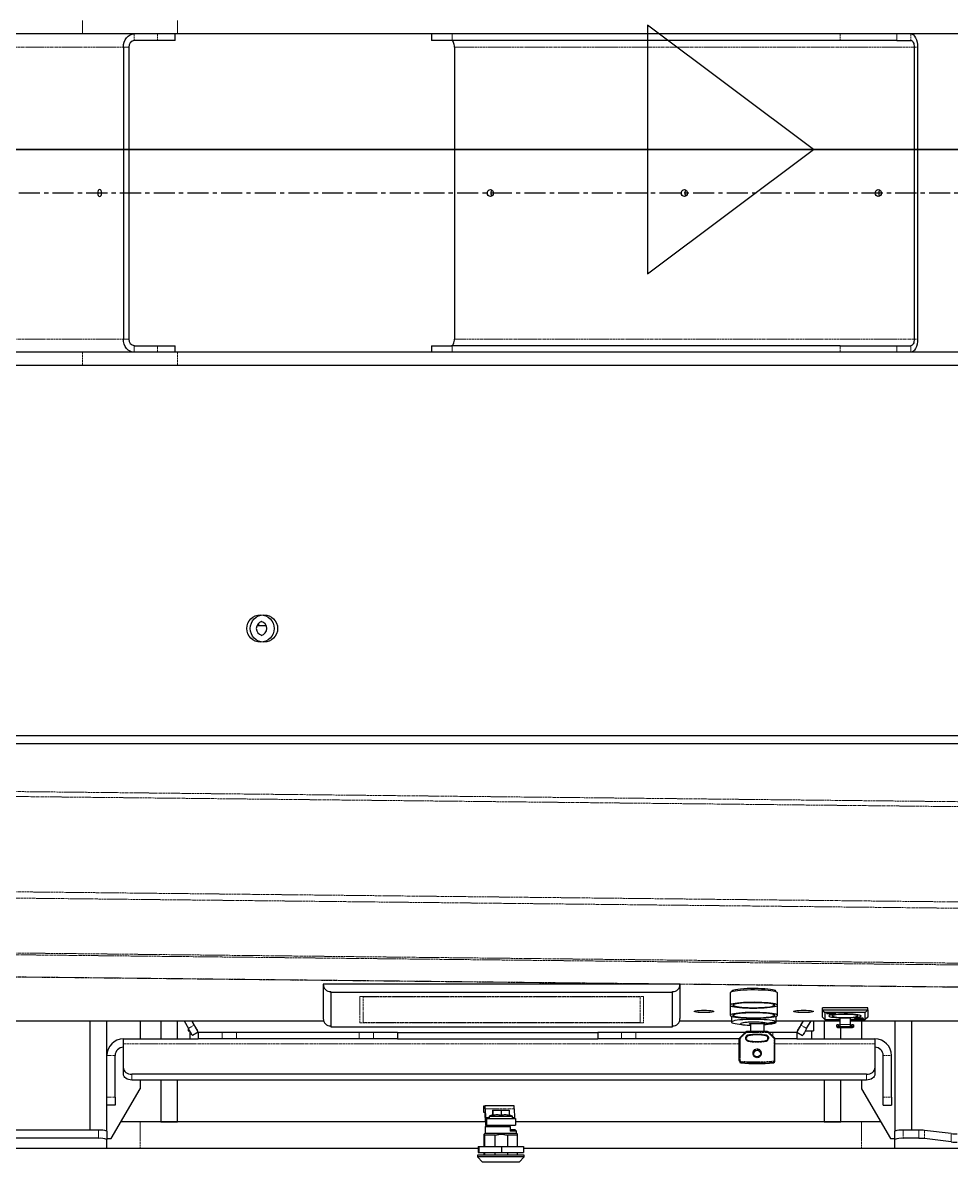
# Model space of a CAD drawing. Header units: millimetres. Extents: x -18594 to 273470, y -238787 to 48452.
# Drawn here: x 145231 to 145791, y -30561 to -29874 of the extents above; entities that cross this region are included whole.
import ezdxf

# ---------------------------------------------------------------- set-up
doc = ezdxf.new("R2010")
doc.units = ezdxf.units.MM
doc.linetypes.add('Xref AGV layout$0$CENTERX2', pattern=[20.32, 12.7, -2.54, 2.54, -2.54])
doc.linetypes.add('Xref AGV layout$0$PHANTOM', pattern=[2.5, 1.25, -0.25, 0.25, -0.25, 0.25, -0.25])
doc.layers.add('AM_BOR', color=4, linetype='Continuous', lineweight=25)
doc.layers.add('Xref AGV layout$0$ANNOTATION', color=5, linetype='Continuous')
doc.layers.add('Xref AGV layout$0$Ndc8_InFix_HOP', color=1, linetype='Continuous', true_color=0xff0000)
doc.layers.add('Xref AGV layout$0$Ndc8_OutFix_HOP', color=5, linetype='Continuous', true_color=0x0000ff)

# ---------------------------------------------------------------- blocks, each defined once
blk = doc.blocks.new('Xref AGV layout$0$A$C6D3E55E3')
at = {"color": 8, "linetype": 'Xref AGV layout$0$PHANTOM', "lineweight": 18}
for p, q in [((2488.52, 1217.82), (2488.52, 1225.82)), ((2545.78, 1217.82), (2545.78, 1225.82)), ((2519.82, 1213.82), (2519.82, 1217.82)), ((2533.74, 1213.82), (2533.74, 1217.82)), ((2711.48, 1217.82), (2711.48, 1213.82)), ((2945.3, 1213.82), (2945.3, 1217.82)), ((2979.45, 1217.82), (2979.45, 1213.82)), ((2987.95, 1213.82), (2987.95, 1217.82)), ((2513.27, 1209.82), (2329.72, 1209.82)), ((2516.54, 1209.82), (2513.27, 1209.82)), ((2712.82, 1209.82), (2989.95, 1209.82)), ((2989.95, 1209.82), (2991.95, 1209.82)), ((2329.72, 1033.82), (2513.27, 1033.82)), ((2516.54, 1033.82), (2513.27, 1033.82)), ((2989.95, 1033.82), (2712.82, 1033.82)), ((2989.95, 1033.82), (2991.95, 1033.82)), ((2488.52, 1017.82), (2488.52, 1025.82)), ((2519.82, 1029.82), (2519.82, 1025.82)), ((2533.74, 1025.82), (2533.74, 1029.82)), ((2545.78, 1017.82), (2545.78, 1025.82)), ((2711.48, 1029.82), (2711.48, 1025.82)), ((2945.3, 1025.82), (2945.3, 1029.82)), ((2979.45, 1029.82), (2979.45, 1025.82)), ((2987.95, 1029.82), (2987.95, 1025.82)), ((2147.25, 764.22), (3142.25, 753.53)), ((3142.3, 750.55), (2147.25, 761.24)), ((2147.25, 703.78), (3144.55, 693.07)), ((3144.86, 689.27), (2147.25, 699.98)), ((2147.25, 666.88), (3149.97, 656.11)), ((3150.22, 655.04), (2147.25, 665.82)), ((2147.25, 652.5), (3156.35, 641.66)), ((3156.42, 641.55), (2147.25, 652.39)), ((2655.75, 637.43), (2826.75, 637.43)), ((2655.75, 621.58), (2655.75, 637.43)), ((2657.75, 637.18), (2824.75, 637.18)), ((2657.75, 621.83), (2657.75, 637.18)), ((2824.75, 637.18), (2824.75, 621.83)), ((2826.75, 637.43), (2826.75, 621.58)), ((2555.86, 620.16), (2552.4, 618.16)), ((2826.75, 621.58), (2655.75, 621.58)), ((2824.75, 621.83), (2657.75, 621.83)), ((2921.63, 620.16), (2925.1, 618.16)), ((2944.25, 620.43), (2944.25, 619.43)), ((2945, 620.55), (2951.5, 620.55)), ((2945, 619.43), (2951.5, 619.43)), ((2952.25, 619.43), (2952.25, 620.43)), ((2572.8, 615.82), (2572.8, 611.82)), ((2581.46, 615.82), (2581.46, 611.82)), ((2655.27, 615.82), (2655.27, 611.82)), ((2663.93, 615.82), (2663.93, 611.82)), ((2813.56, 615.82), (2813.56, 611.82)), ((2822.22, 615.82), (2822.22, 611.82)), ((2884.98, 611.91), (2884.98, 598.91)), ((2888.54, 615.66), (2885.13, 612.27)), ((2901.57, 615.81), (2888.9, 615.8)), ((2889.94, 613.73), (2889.94, 613.64)), ((2900.53, 613.74), (2900.54, 613.65)), ((2905.34, 612.28), (2901.92, 615.67)), ((2904.7, 615.82), (2904.7, 613.56)), ((2905.48, 598.93), (2905.48, 611.93)), ((2905.99, 611.87), (2905.99, 598.87)), ((2906.01, 611.45), (2905.99, 611.87)), ((2884.49, 608.89), (2513.25, 608.89)), ((2966.25, 608.89), (2906.01, 608.89)), ((2508.25, 601.82), (2503.25, 601.82)), ((2885.39, 597.86), (2885.41, 597.43)), ((2905.11, 597.45), (2905.08, 597.88)), ((2905.99, 598.87), (2906.01, 598.44)), ((2971.25, 601.82), (2976.25, 601.82)), ((2518.25, 590.61), (2518.25, 587.07)), ((2961.25, 587.07), (2961.25, 590.61)), ((2508.25, 576.82), (2503.25, 576.82)), ((2971.25, 576.82), (2976.25, 576.82)), ((2748.84, 569.76), (2731.35, 569.76)), ((2733.75, 564.41), (2731.52, 564.41)), ((2749.01, 564.41), (2747.75, 564.41)), ((2498.25, 551.92), (2498.25, 556.88)), ((2523.25, 545.82), (2523.25, 561.82)), ((2958.25, 545.82), (2958.25, 561.82)), ((2983.25, 556.88), (2983.25, 551.92)), ((2992.63, 551.92), (2992.63, 556.88)), ((2996.17, 556.7), (2996.17, 551.74)), ((3012.24, 549.78), (3012.24, 554.74)), ((2503.25, 545.9), (2386, 545.9)), ((3017.95, 545.9), (2978.25, 545.9))]:
    blk.add_line(p, q, dxfattribs=at)
at = {"color": 7, "linetype": 'Continuous', "lineweight": 25}
for p, q in [((2488.52, 1217.82), (2213.25, 1217.82)), ((2545.78, 1217.82), (2488.52, 1217.82)), ((2544.4, 1213.82), (2544.4, 1217.82)), ((3102.12, 1217.82), (2545.78, 1217.82)), ((2698.98, 1217.82), (2698.98, 1213.82)), ((2513.27, 1209.82), (2513.27, 1033.82)), ((2516.54, 1209.82), (2516.54, 1033.82)), ((2533.74, 1213.82), (2519.82, 1213.82)), ((2544.4, 1213.82), (2533.74, 1213.82)), ((2711.48, 1213.82), (2698.98, 1213.82)), ((2945.3, 1213.82), (2711.48, 1213.82)), ((2712.82, 1209.82), (2712.82, 1033.82)), ((2979.45, 1213.82), (2945.3, 1213.82)), ((2979.45, 1213.82), (2987.95, 1213.82)), ((2989.95, 1209.82), (2989.95, 1033.82)), ((2991.95, 1209.82), (2991.95, 1033.82)), ((2488.52, 1025.82), (2213.25, 1025.82)), ((2545.78, 1025.82), (2488.52, 1025.82)), ((2519.82, 1029.82), (2533.74, 1029.82)), ((2533.74, 1029.82), (2544.4, 1029.82)), ((2544.4, 1025.82), (2544.4, 1029.82)), ((3102.12, 1025.82), (2545.78, 1025.82)), ((2698.98, 1029.82), (2698.98, 1025.82)), ((2698.98, 1029.82), (2711.48, 1029.82)), ((2945.3, 1029.82), (2711.48, 1029.82)), ((2945.3, 1029.82), (2979.45, 1029.82)), ((2979.45, 1029.82), (2987.95, 1029.82)), ((2488.52, 1017.82), (2213.25, 1017.82)), ((2545.78, 1017.82), (2488.52, 1017.82)), ((3102.12, 1017.82), (2545.78, 1017.82)), ((2599.43, 860.82), (2593.63, 860.82)), ((2594.65, 862.38), (2594.65, 860.82)), ((2308.91, 794.82), (3140.91, 794.82)), ((3140.26, 789.82), (2149.24, 789.82)), ((2848.75, 644.83), (2633.75, 644.83)), ((2633.75, 644.83), (2633.75, 624.11)), ((2638.25, 639.86), (2638.25, 640.36)), ((2844.25, 639.86), (2638.25, 639.86)), ((2638.25, 639.86), (2638.25, 619.15)), ((2844.25, 639.86), (2844.25, 640.36)), ((2844.25, 619.15), (2844.25, 639.86)), ((2848.75, 624.11), (2848.75, 644.83)), ((2879, 639.63), (2879, 632.19)), ((2879.9, 640.62), (2879.9, 640.24)), ((2906.6, 640.24), (2906.6, 640.62)), ((2907.5, 632.19), (2907.5, 639.63)), ((2879, 632.19), (2879, 626.09)), ((2880.9, 632.57), (2880.9, 632.19)), ((2905.6, 632.19), (2905.6, 632.57)), ((2907.5, 626.09), (2907.5, 632.19)), ((2879.75, 625.54), (2879.75, 621.98)), ((2880.9, 626.48), (2880.9, 626.09)), ((2905.6, 626.09), (2905.6, 626.48)), ((2906.67, 622.16), (2906.67, 625.51)), ((2906.75, 621.98), (2906.75, 625.54)), ((2961.9, 630.69), (2934.6, 630.69)), ((2934.6, 629.45), (2934.6, 630.69)), ((2936.1, 627.78), (2934.6, 629.45)), ((2934.6, 629.45), (2961.9, 629.45)), ((2934.6, 624.94), (2934.6, 629.45)), ((2960.4, 627.78), (2936.1, 627.78)), ((2936.1, 627.78), (2936.1, 623.63)), ((2940.5, 626.43), (2940.5, 625.71)), ((2956, 625.71), (2956, 626.43)), ((2961.9, 629.45), (2960.4, 627.78)), ((2960.4, 623.63), (2960.4, 627.78)), ((2961.9, 629.45), (2961.9, 630.69)), ((2961.9, 629.45), (2961.9, 624.94)), ((2149.25, 622.71), (2633.98, 622.71)), ((2493.25, 556.88), (2493.25, 622.71)), ((2503.25, 556.27), (2503.25, 622.71)), ((2523.25, 622.71), (2523.25, 611.82)), ((2535.75, 622.71), (2535.75, 611.82)), ((2545.75, 611.82), (2545.75, 622.71)), ((2549.77, 622.71), (2552.4, 618.16)), ((2552.25, 618.42), (2552.25, 616.82)), ((2555.86, 620.16), (2554.39, 622.71)), ((2554.39, 622.71), (2558.37, 615.82)), ((2638.25, 619.15), (2844.25, 619.15)), ((2848.52, 622.71), (2879.75, 622.71)), ((2883.29, 620.87), (2887.35, 620.33)), ((2890.74, 621.14), (2899.74, 621.15)), ((2890.76, 620.84), (2890.74, 621.14)), ((2890.76, 621.14), (2890.76, 620.84)), ((2891.24, 620.84), (2890.76, 620.84)), ((2891.24, 621.14), (2891.24, 616.24)), ((2899.24, 621.15), (2899.24, 616.25)), ((2899.26, 621.15), (2899.26, 616.25)), ((2899.26, 620.35), (2903.2, 620.87)), ((2899.76, 620.84), (2899.26, 620.84)), ((2899.74, 621.15), (2899.76, 620.84)), ((2906.67, 622.16), (2901.12, 621.17)), ((2906.67, 622.16), (2901.12, 621.17)), ((2901.14, 620.83), (2906.69, 621.83)), ((2906.75, 622.71), (2945, 622.71)), ((2919.13, 615.82), (2923.1, 622.71)), ((2921.63, 620.16), (2923.11, 622.71)), ((2925.1, 618.16), (2927.73, 622.71)), ((2929.25, 622.71), (2929.25, 616.82)), ((2936.1, 623.63), (2934.6, 624.94)), ((2935.75, 622.71), (2935.75, 611.82)), ((2936.1, 623.63), (2945, 623.63)), ((2943.25, 619.31), (2943.25, 620.3)), ((2943.25, 619.31), (2943.25, 618.88)), ((2944.25, 620.43), (2945, 620.43)), ((2944.25, 619.43), (2945, 619.43)), ((2944.25, 618.76), (2952.25, 618.76)), ((2944.75, 624.86), (2951.75, 624.86)), ((2945, 624.52), (2951.5, 624.52)), ((2945, 624.52), (2945, 620.55)), ((2945, 620.55), (2945, 619.43)), ((2945.75, 611.82), (2945.75, 618.76)), ((2951.5, 620.55), (2951.5, 624.52)), ((2951.5, 623.63), (2960.4, 623.63)), ((2951.5, 622.71), (3171.19, 622.71)), ((2951.5, 619.43), (2951.5, 620.55)), ((2951.5, 620.43), (2952.25, 620.43)), ((2952.25, 619.43), (2951.5, 619.43)), ((2953.25, 620.3), (2953.25, 619.31)), ((2953.25, 619.31), (2953.25, 618.88)), ((2958.25, 622.71), (2958.25, 611.82)), ((2961.9, 624.94), (2960.4, 623.63)), ((2978.25, 622.71), (2978.25, 556.27)), ((2988.25, 622.71), (2988.25, 556.88)), ((2513.25, 608.89), (2513.25, 611.82)), ((2513.25, 611.82), (2558.37, 611.82)), ((2552.25, 616.82), (2553.17, 616.82)), ((2553.25, 616.69), (2553.25, 611.82)), ((2558.36, 615.83), (2554.9, 613.83)), ((2557.79, 616.82), (2557.79, 616.82)), ((2558.37, 615.82), (2558.37, 611.82)), ((2572.8, 615.82), (2558.37, 615.82)), ((2572.8, 611.82), (2558.37, 611.82)), ((2581.46, 615.82), (2572.8, 615.82)), ((2581.46, 611.82), (2572.8, 611.82)), ((2655.27, 615.82), (2581.46, 615.82)), ((2655.27, 611.82), (2581.46, 611.82)), ((2663.93, 615.82), (2655.27, 615.82)), ((2663.93, 611.82), (2655.27, 611.82)), ((2678.37, 615.82), (2663.93, 615.82)), ((2678.37, 611.82), (2663.93, 611.82)), ((2678.37, 615.82), (2678.37, 611.82)), ((2678.37, 615.82), (2799.13, 615.82)), ((2678.37, 611.82), (2799.13, 611.82)), ((2799.13, 615.82), (2799.13, 611.82)), ((2813.56, 615.82), (2799.13, 615.82)), ((2813.56, 611.82), (2799.13, 611.82)), ((2822.22, 615.82), (2813.56, 615.82)), ((2822.22, 611.82), (2813.56, 611.82)), ((2888.06, 615.82), (2822.22, 615.82)), ((2884.49, 611.82), (2822.22, 611.82)), ((2884.49, 598.85), (2884.49, 611.85)), ((2888.19, 615.95), (2884.78, 612.56)), ((2884.78, 612.56), (2884.78, 612.56)), ((2901.57, 616.25), (2888.9, 616.24)), ((2901.57, 616.25), (2901.57, 616.25)), ((2905.69, 612.58), (2902.28, 615.96)), ((2904.7, 615.82), (2902.42, 615.82)), ((2919.13, 615.82), (2904.7, 615.82)), ((2905.69, 612.58), (2905.69, 612.57)), ((2906.01, 611.5), (2905.98, 611.93)), ((2919.13, 611.82), (2905.99, 611.82)), ((2906.01, 611.45), (2906.01, 611.5)), ((2906.01, 598.44), (2906.01, 611.45)), ((2919.13, 615.83), (2922.6, 613.83)), ((2919.13, 615.82), (2919.13, 611.82)), ((2919.13, 611.82), (2966.25, 611.82)), ((2919.71, 616.82), (2919.71, 616.82)), ((2924.33, 616.82), (2929.25, 616.82)), ((2928.25, 611.82), (2928.25, 616.82)), ((2966.25, 611.82), (2966.25, 608.89)), ((2513.25, 594.14), (2513.25, 608.89)), ((2966.25, 608.89), (2966.25, 594.14)), ((2508.25, 576.82), (2508.25, 601.82)), ((2884.49, 598.79), (2884.51, 598.36)), ((2971.25, 576.82), (2971.25, 601.82)), ((2976.25, 576.82), (2976.25, 601.82)), ((2513.25, 590.61), (2513.25, 594.14)), ((2966.25, 594.14), (2966.25, 590.61)), ((2961.25, 590.61), (2518.25, 590.61)), ((2961.25, 587.07), (2518.25, 587.07)), ((2523.25, 587.07), (2523.25, 581.82)), ((2535.75, 587.07), (2535.75, 561.82)), ((2545.75, 561.82), (2545.75, 587.07)), ((2935.75, 587.07), (2935.75, 561.82)), ((2945.75, 561.82), (2945.75, 587.07)), ((2958.25, 587.07), (2958.25, 581.82)), ((2505.93, 551.82), (2523.25, 581.82)), ((2958.25, 581.82), (2975.57, 551.82)), ((2508.25, 571.82), (2503.25, 571.82)), ((2508.25, 576.82), (2508.25, 571.82)), ((2730.59, 567.52), (2730.59, 571.52)), ((2730.59, 571.52), (2731.22, 571.52)), ((2748.71, 571.52), (2731.22, 571.52)), ((2971.25, 571.82), (2971.25, 576.82)), ((2971.25, 571.82), (2976.25, 571.82)), ((2976.25, 576.82), (2976.25, 571.82)), ((2731.22, 567.52), (2730.59, 567.52)), ((2731.43, 561.58), (2731.26, 566.94)), ((2731.35, 569.76), (2731.52, 564.41)), ((2731.56, 563.82), (2732.13, 563.82)), ((2732.13, 563.82), (2732.13, 559.82)), ((2732.13, 563.82), (2749.62, 563.82)), ((2735.75, 566.05), (2733.75, 565.32)), ((2733.75, 565.32), (2733.75, 563.82)), ((2733.75, 565.32), (2747.75, 565.32)), ((2735.66, 568.82), (2735.66, 565.77)), ((2735.66, 568.82), (2735.84, 568.82)), ((2735.84, 568.82), (2735.84, 565.77)), ((2735.84, 568.82), (2740.93, 568.82)), ((2740.93, 568.82), (2740.93, 565.77)), ((2740.93, 568.82), (2745.84, 568.82)), ((2745.84, 568.82), (2745.84, 565.77)), ((2747.75, 565.32), (2745.84, 566.02)), ((2747.75, 563.82), (2747.75, 565.32)), ((2748.84, 569.76), (2749.01, 564.41)), ((2749.62, 563.82), (2749.62, 559.82)), ((2498.25, 556.88), (2411.32, 556.88)), ((2523.25, 561.82), (2511.7, 561.82)), ((2731.42, 561.82), (2523.25, 561.82)), ((2535.75, 561.82), (2545.75, 561.82)), ((2732, 559.82), (2731.25, 558.82)), ((2731.25, 558.82), (2731.25, 554.82)), ((2746.41, 558.82), (2731.25, 558.82)), ((2731.56, 559.82), (2732.13, 559.82)), ((2732.13, 559.82), (2749.62, 559.82)), ((2745.96, 559.82), (2746.41, 558.82)), ((2746.41, 558.82), (2746.41, 556.32)), ((2746.41, 557.32), (2749.25, 557.32)), ((2750.25, 556.32), (2749.25, 557.32)), ((2958.25, 561.82), (2749.62, 561.82)), ((2935.75, 561.82), (2945.75, 561.82)), ((2969.8, 561.82), (2958.25, 561.82)), ((2992.63, 556.88), (2983.25, 556.88)), ((3012.24, 554.74), (2996.17, 556.7)), ((2498.25, 551.92), (2411.32, 551.92)), ((2503.25, 556.27), (2503.25, 551.31)), ((2503.25, 551.82), (2505.93, 551.82)), ((2503.25, 545.9), (2503.25, 551.31)), ((2730.64, 547.07), (2730.64, 553.82)), ((2731.25, 554.82), (2730.74, 554.38)), ((2737.4, 553.82), (2730.87, 553.82)), ((2730.87, 553.82), (2730.87, 547.07)), ((2741.05, 554.82), (2731.25, 554.82)), ((2737.4, 547.07), (2737.4, 553.82)), ((2750.25, 554.82), (2741.05, 554.82)), ((2750.86, 553.82), (2744.72, 553.82)), ((2744.72, 553.82), (2744.72, 547.07)), ((2750.25, 556.32), (2746.41, 556.32)), ((2750.25, 554.82), (2750.25, 556.32)), ((2750.75, 554.38), (2750.25, 554.82)), ((2750.86, 547.07), (2750.86, 553.82)), ((2975.57, 551.82), (2978.25, 551.82)), ((2978.25, 551.31), (2978.25, 556.27)), ((2978.25, 545.9), (2978.25, 551.31)), ((2992.63, 551.92), (2983.25, 551.92)), ((3012.24, 549.78), (2996.17, 551.74)), ((2503.25, 545.82), (2385.97, 545.82)), ((2503.25, 545.82), (2503.25, 545.9)), ((2523.25, 545.82), (2503.25, 545.82)), ((2727.01, 545.82), (2523.25, 545.82)), ((2727.01, 547.07), (2727.01, 543.32)), ((2727.01, 547.07), (2727.5, 547.07)), ((2727.01, 543.32), (2727.5, 543.32)), ((2727.5, 547.07), (2727.5, 543.32)), ((2727.5, 547.07), (2741.24, 547.07)), ((2727.5, 543.32), (2741.24, 543.32)), ((2730.64, 541.82), (2730.64, 543.32)), ((2730.87, 543.32), (2730.87, 541.82)), ((2737.4, 541.82), (2737.4, 543.32)), ((2741.24, 547.07), (2741.24, 543.32)), ((2741.24, 547.07), (2754.49, 547.07)), ((2741.24, 543.32), (2754.49, 543.32)), ((2744.72, 543.32), (2744.72, 541.82)), ((2750.86, 541.82), (2750.86, 543.32)), ((2754.49, 547.07), (2754.49, 543.32)), ((2958.25, 545.82), (2754.49, 545.82)), ((2978.25, 545.82), (2958.25, 545.82)), ((2978.25, 545.82), (2978.25, 545.9)), ((3017.98, 545.82), (2978.25, 545.82)), ((2726.75, 541.82), (2726.75, 540.82)), ((2741.19, 541.82), (2726.75, 541.82)), ((2726.75, 540.82), (2729.75, 537.52)), ((2741.19, 540.82), (2726.75, 540.82)), ((2741.09, 537.52), (2729.75, 537.52)), ((2751.75, 537.52), (2741.09, 537.52)), ((2754.75, 541.82), (2741.19, 541.82)), ((2754.75, 540.82), (2741.19, 540.82)), ((2751.75, 537.52), (2754.75, 540.82)), ((2754.75, 540.82), (2754.75, 541.82))]:
    blk.add_line(p, q, dxfattribs=at)
at = {"color": 7, "linetype": 'Continuous', "lineweight": 25, "flags": 128}
for points in [[(2513.27, 1209.82), (2513.39, 1211.38), (2513.76, 1212.88), (2514.37, 1214.27), (2515.18, 1215.48), (2516.18, 1216.47), (2517.31, 1217.21), (2518.54, 1217.67), (2519.82, 1217.82)], [(2987.95, 1217.82), (2988.73, 1217.67), (2989.48, 1217.21), (2990.17, 1216.47), (2990.78, 1215.48), (2991.28, 1214.27), (2991.65, 1212.88), (2991.88, 1211.38), (2991.95, 1209.82)], [(2712.82, 1209.82), (2712.79, 1210.6), (2712.67, 1211.35), (2712.49, 1212.04), (2712.24, 1212.65), (2711.94, 1213.15), (2711.59, 1213.52), (2711.21, 1213.75), (2710.82, 1213.82)], [(2987.95, 1213.82), (2988.34, 1213.75), (2988.72, 1213.52), (2989.06, 1213.15), (2989.37, 1212.65), (2989.62, 1212.04), (2989.8, 1211.35), (2989.91, 1210.6), (2989.95, 1209.82)], [(2498.93, 1123.92), (2498.46, 1123.76), (2498.07, 1123.31), (2497.81, 1122.63), (2497.72, 1121.82), (2497.81, 1121.02), (2498.07, 1120.34), (2498.46, 1119.88), (2498.93, 1119.72), (2499.39, 1119.88), (2499.78, 1120.34), (2500.04, 1121.02), (2500.13, 1121.82), (2500.04, 1122.63), (2499.78, 1123.31), (2499.39, 1123.76), (2498.93, 1123.92)], [(2734.48, 1123.92), (2735.17, 1123.76), (2735.76, 1123.31), (2736.16, 1122.63), (2736.29, 1121.82), (2736.16, 1121.02), (2735.76, 1120.34), (2735.17, 1119.88), (2734.48, 1119.72), (2733.78, 1119.88), (2733.19, 1120.34), (2732.79, 1121.02), (2732.66, 1121.82), (2732.79, 1122.63), (2733.19, 1123.31), (2733.78, 1123.76), (2734.48, 1123.92)], [(2851.39, 1123.92), (2852.08, 1123.76), (2852.67, 1123.31), (2853.07, 1122.63), (2853.21, 1121.82), (2853.07, 1121.02), (2852.67, 1120.34), (2852.08, 1119.88), (2851.39, 1119.72), (2850.69, 1119.88), (2850.1, 1120.34), (2849.71, 1121.02), (2849.57, 1121.82), (2849.71, 1122.63), (2850.1, 1123.31), (2850.69, 1123.76), (2851.39, 1123.92)], [(2968.3, 1123.92), (2969, 1123.76), (2969.59, 1123.31), (2969.98, 1122.63), (2970.12, 1121.82), (2969.98, 1121.02), (2969.59, 1120.34), (2969, 1119.88), (2968.3, 1119.72), (2967.61, 1119.88), (2967.02, 1120.34), (2966.62, 1121.02), (2966.48, 1121.82), (2966.62, 1122.63), (2967.02, 1123.31), (2967.61, 1123.76), (2968.3, 1123.92)], [(2519.82, 1025.82), (2518.54, 1025.98), (2517.31, 1026.43), (2516.18, 1027.17), (2515.18, 1028.17), (2514.37, 1029.38), (2513.76, 1030.76), (2513.39, 1032.26), (2513.27, 1033.82)], [(2710.82, 1029.82), (2711.21, 1029.9), (2711.59, 1030.13), (2711.94, 1030.5), (2712.24, 1030.99), (2712.49, 1031.6), (2712.67, 1032.29), (2712.79, 1033.04), (2712.82, 1033.82)], [(2991.95, 1033.82), (2991.88, 1032.26), (2991.65, 1030.76), (2991.28, 1029.38), (2990.78, 1028.17), (2990.17, 1027.17), (2989.48, 1026.43), (2988.73, 1025.98), (2987.95, 1025.82)], [(2989.95, 1033.82), (2989.91, 1033.04), (2989.8, 1032.29), (2989.62, 1031.6), (2989.37, 1030.99), (2989.06, 1030.5), (2988.72, 1030.13), (2988.34, 1029.9), (2987.95, 1029.82)], [(2893.6, 641.37), (2891.37, 641.35), (2889.18, 641.29), (2887.09, 641.2), (2885.16, 641.06), (2883.42, 640.89), (2881.93, 640.69), (2880.72, 640.46), (2879.81, 640.21), (2879.23, 639.94), (2879, 639.67), (2879, 639.63)], [(2893.58, 642.25), (2891.38, 642.23), (2889.23, 642.17), (2887.19, 642.07), (2885.31, 641.93), (2883.65, 641.75), (2882.26, 641.55), (2881.16, 641.31), (2880.39, 641.06), (2879.98, 640.8), (2879.9, 640.62)], [(2906.6, 640.62), (2906.58, 640.72), (2906.27, 640.98), (2905.6, 641.24), (2904.6, 641.48), (2903.29, 641.69), (2901.71, 641.88), (2899.89, 642.03), (2897.89, 642.15), (2895.77, 642.22), (2893.58, 642.25)], [(2907.5, 639.63), (2907.37, 639.86), (2906.91, 640.13), (2906.1, 640.38), (2904.98, 640.62), (2903.57, 640.83), (2901.91, 641.01), (2900.03, 641.16), (2897.99, 641.27), (2895.82, 641.34), (2893.6, 641.37)], [(2893.6, 633.92), (2891.37, 633.91), (2889.18, 633.85), (2887.09, 633.75), (2885.16, 633.62), (2883.42, 633.44), (2881.93, 633.24), (2880.72, 633.01), (2879.81, 632.76), (2879.23, 632.5), (2879, 632.23), (2879.12, 631.96), (2879.59, 631.69), (2880.4, 631.44), (2881.52, 631.2), (2882.93, 630.99), (2884.59, 630.81), (2886.47, 630.66), (2888.51, 630.55), (2890.67, 630.48), (2892.9, 630.45), (2895.13, 630.46), (2897.32, 630.52), (2899.4, 630.62), (2901.34, 630.76), (2903.07, 630.93), (2904.57, 631.13), (2905.78, 631.36), (2906.69, 631.61), (2907.26, 631.87), (2907.49, 632.14), (2907.37, 632.42), (2906.91, 632.68), (2906.1, 632.94), (2904.98, 633.17), (2903.57, 633.38), (2901.91, 633.57), (2900.03, 633.71), (2897.99, 633.82), (2895.82, 633.89), (2893.6, 633.92)], [(2893.56, 633.74), (2891.4, 633.72), (2889.3, 633.66), (2887.31, 633.56), (2885.49, 633.42), (2883.89, 633.24), (2882.56, 633.03), (2881.54, 632.8), (2880.85, 632.55), (2880.53, 632.29), (2880.57, 632.03), (2880.97, 631.77), (2881.72, 631.52), (2882.81, 631.29), (2884.2, 631.09), (2885.85, 630.92), (2887.71, 630.79), (2889.73, 630.69), (2891.85, 630.64), (2894.01, 630.63), (2896.15, 630.67), (2898.21, 630.75), (2900.12, 630.88), (2901.84, 631.04), (2903.31, 631.23), (2904.49, 631.45), (2905.34, 631.69), (2905.85, 631.95), (2906, 632.21), (2905.77, 632.48), (2905.19, 632.73), (2904.27, 632.97), (2903.02, 633.18), (2901.5, 633.37), (2899.74, 633.52), (2897.79, 633.64), (2895.71, 633.71), (2893.56, 633.74)], [(2893.55, 633.69), (2891.46, 633.68), (2889.42, 633.62), (2887.49, 633.52), (2885.73, 633.38), (2884.18, 633.21), (2882.9, 633.01), (2881.91, 632.78), (2881.24, 632.54), (2880.93, 632.29), (2880.96, 632.03), (2881.35, 631.78), (2882.09, 631.54), (2883.14, 631.32), (2884.48, 631.13), (2886.08, 630.96), (2887.88, 630.83), (2889.84, 630.74), (2891.9, 630.69), (2893.99, 630.68), (2896.06, 630.72), (2898.06, 630.8), (2899.91, 630.92), (2901.57, 631.07), (2902.99, 631.26), (2904.13, 631.48), (2904.96, 631.71), (2905.46, 631.96), (2905.6, 632.21), (2905.38, 632.47), (2904.82, 632.71), (2903.92, 632.94), (2902.72, 633.15), (2901.24, 633.33), (2899.54, 633.48), (2897.65, 633.59), (2895.64, 633.66), (2893.55, 633.69)], [(2863.25, 629.17), (2864.74, 629.14), (2866.14, 629.08), (2867.36, 628.97), (2868.31, 628.83), (2868.95, 628.66), (2869.24, 628.48), (2869.14, 628.3), (2868.68, 628.12), (2867.87, 627.97), (2866.77, 627.84), (2865.46, 627.76), (2864, 627.71), (2862.5, 627.71), (2861.04, 627.76), (2859.72, 627.84), (2858.63, 627.97), (2857.82, 628.12), (2857.35, 628.3), (2857.26, 628.48), (2857.54, 628.66), (2858.18, 628.83), (2859.14, 628.97), (2860.36, 629.08), (2861.76, 629.14), (2863.25, 629.17)], [(2892.41, 627.83), (2890.19, 627.79), (2888.05, 627.71), (2886.04, 627.59), (2884.21, 627.43), (2882.6, 627.25), (2881.25, 627.03), (2880.19, 626.79), (2879.46, 626.53), (2879.07, 626.26), (2879.02, 625.99), (2879.33, 625.72), (2879.98, 625.46), (2880.95, 625.21), (2882.23, 624.99), (2883.78, 624.79), (2885.57, 624.63), (2887.54, 624.5), (2889.65, 624.41), (2891.85, 624.36), (2894.09, 624.36), (2896.3, 624.4), (2898.44, 624.48), (2900.46, 624.59), (2902.29, 624.75), (2903.9, 624.94), (2905.25, 625.16), (2906.3, 625.4), (2907.04, 625.65), (2907.43, 625.92), (2907.47, 626.19), (2907.17, 626.46), (2906.52, 626.73), (2905.54, 626.97), (2904.26, 627.19), (2902.71, 627.39), (2900.93, 627.56), (2898.96, 627.68), (2896.84, 627.77), (2894.64, 627.82), (2892.41, 627.83)], [(2892.5, 627.64), (2890.36, 627.61), (2888.3, 627.52), (2886.38, 627.4), (2884.67, 627.24), (2883.2, 627.05), (2882.02, 626.83), (2881.16, 626.59), (2880.65, 626.33), (2880.5, 626.07), (2880.72, 625.8), (2881.3, 625.55), (2882.22, 625.31), (2883.46, 625.1), (2884.98, 624.91), (2886.74, 624.76), (2888.69, 624.64), (2890.77, 624.57), (2892.92, 624.54), (2895.08, 624.55), (2897.18, 624.61), (2899.18, 624.72), (2901, 624.86), (2902.6, 625.04), (2903.93, 625.24), (2904.95, 625.48), (2905.64, 625.73), (2905.97, 625.99), (2905.93, 626.25), (2905.53, 626.51), (2904.78, 626.76), (2903.69, 626.98), (2902.31, 627.19), (2900.66, 627.36), (2898.8, 627.49), (2896.78, 627.59), (2894.66, 627.64), (2892.5, 627.64)], [(2892.52, 627.59), (2890.45, 627.56), (2888.45, 627.48), (2886.6, 627.36), (2884.94, 627.21), (2883.51, 627.02), (2882.37, 626.8), (2881.54, 626.57), (2881.04, 626.32), (2880.9, 626.07), (2881.11, 625.81), (2881.67, 625.57), (2882.57, 625.34), (2883.77, 625.13), (2885.24, 624.95), (2886.95, 624.8), (2888.83, 624.69), (2890.85, 624.62), (2892.93, 624.59), (2895.02, 624.6), (2897.06, 624.66), (2898.99, 624.76), (2900.76, 624.9), (2902.3, 625.07), (2903.59, 625.27), (2904.58, 625.5), (2905.25, 625.74), (2905.57, 625.99), (2905.53, 626.24), (2905.15, 626.5), (2904.42, 626.74), (2903.36, 626.96), (2902.02, 627.15), (2900.43, 627.32), (2898.62, 627.45), (2896.67, 627.54), (2894.61, 627.59), (2892.52, 627.59)], [(2923.25, 629.17), (2924.74, 629.14), (2926.14, 629.08), (2927.36, 628.97), (2928.31, 628.83), (2928.95, 628.66), (2929.24, 628.48), (2929.14, 628.3), (2928.68, 628.12), (2927.87, 627.97), (2926.77, 627.84), (2925.46, 627.76), (2924, 627.71), (2922.5, 627.71), (2921.04, 627.76), (2919.72, 627.84), (2918.63, 627.97), (2917.82, 628.12), (2917.35, 628.3), (2917.26, 628.48), (2917.54, 628.66), (2918.18, 628.83), (2919.14, 628.97), (2920.36, 629.08), (2921.76, 629.14), (2923.25, 629.17)], [(2937.1, 627.32), (2937.28, 627.2), (2937.82, 627.1), (2938.62, 627.02), (2939.59, 626.99), (2940.6, 627), (2941.51, 627.05), (2942.19, 627.14), (2942.55, 627.26), (2942.55, 627.38), (2942.19, 627.5), (2941.51, 627.59), (2940.6, 627.64), (2939.59, 627.65), (2938.62, 627.62), (2937.82, 627.55), (2937.28, 627.44), (2937.1, 627.32)], [(2938.5, 625.71), (2938.67, 625.48), (2939.2, 625.26), (2940.05, 625.06), (2941.19, 624.89), (2942.59, 624.74), (2944.2, 624.63), (2945.95, 624.55), (2947.78, 624.52), (2949.64, 624.53), (2951.44, 624.58), (2953.12, 624.68), (2954.63, 624.81), (2955.91, 624.97), (2956.91, 625.16), (2957.6, 625.37), (2957.95, 625.59), (2957.95, 625.82), (2957.6, 626.04), (2956.91, 626.25), (2955.91, 626.44), (2954.63, 626.6), (2953.12, 626.74), (2951.44, 626.83), (2949.64, 626.88), (2947.78, 626.89), (2945.95, 626.86), (2944.2, 626.79), (2942.59, 626.67), (2941.19, 626.53), (2940.05, 626.35), (2939.2, 626.15), (2938.67, 625.93), (2938.5, 625.71)], [(2951.75, 624.86), (2953.14, 624.97), (2954.3, 625.12), (2955.19, 625.29), (2955.76, 625.48), (2955.99, 625.68), (2955.87, 625.88), (2955.4, 626.07), (2954.61, 626.25), (2953.52, 626.4), (2952.2, 626.52), (2950.69, 626.6), (2949.08, 626.65), (2947.42, 626.65), (2945.8, 626.6), (2944.3, 626.52), (2942.97, 626.4), (2941.89, 626.25), (2941.09, 626.07), (2940.62, 625.88), (2940.5, 625.68), (2940.73, 625.48), (2941.31, 625.29), (2942.2, 625.12), (2943.36, 624.97), (2944.75, 624.86)], [(2555.86, 620.16), (2556.35, 619.31), (2556.82, 618.5), (2557.25, 617.75), (2557.63, 617.1), (2557.94, 616.56), (2558.17, 616.16), (2558.31, 615.91), (2558.36, 615.83)], [(2906.67, 622.16), (2906.25, 622.43), (2905.48, 622.68), (2904.37, 622.92), (2902.97, 623.13), (2901.31, 623.3), (2899.43, 623.45), (2897.39, 623.55), (2895.23, 623.61), (2893.02, 623.63), (2890.81, 623.6), (2888.67, 623.53), (2886.66, 623.42), (2884.82, 623.27), (2883.21, 623.08), (2881.87, 622.87), (2880.83, 622.63), (2880.13, 622.37), (2879.79, 622.11), (2879.8, 621.84), (2880.18, 621.57), (2880.91, 621.32), (2881.97, 621.08), (2883.29, 620.87)], [(2901.12, 621.17), (2900.64, 621.36), (2899.83, 621.55), (2898.73, 621.7), (2897.38, 621.83), (2895.85, 621.91), (2894.19, 621.96), (2892.5, 621.96), (2890.84, 621.92), (2889.29, 621.84), (2887.92, 621.72), (2886.78, 621.57), (2885.93, 621.39), (2885.42, 621.19), (2885.25, 620.98), (2885.44, 620.78), (2885.98, 620.58), (2886.85, 620.41), (2888, 620.26), (2889.39, 620.14), (2890.95, 620.06), (2891.24, 620.05)], [(2893.19, 621.97), (2891.47, 621.94), (2889.84, 621.87), (2888.36, 621.76), (2887.11, 621.62), (2886.15, 621.44), (2885.52, 621.25), (2885.26, 621.04), (2885.36, 620.83), (2885.84, 620.62), (2886.66, 620.44), (2887.79, 620.28), (2889.17, 620.15), (2890.75, 620.07), (2891.24, 620.05)], [(2899.26, 620.35), (2899.9, 620.45), (2900.7, 620.64), (2901.15, 620.84), (2901.23, 621.05), (2900.94, 621.26), (2900.29, 621.45), (2899.31, 621.63), (2898.04, 621.77), (2896.56, 621.88), (2894.91, 621.95), (2893.19, 621.97)], [(2901.14, 620.83), (2901.19, 620.87), (2901.22, 620.91), (2901.24, 620.96), (2901.25, 621), (2901.24, 621.04), (2901.21, 621.08), (2901.17, 621.12), (2901.12, 621.17)], [(2919.13, 615.83), (2919.18, 615.91), (2919.32, 616.16), (2919.56, 616.56), (2919.87, 617.1), (2920.25, 617.75), (2920.68, 618.5), (2921.15, 619.31), (2921.63, 620.16)], [(2953.9, 624.09), (2954.08, 623.97), (2954.62, 623.87), (2955.42, 623.79), (2956.39, 623.76), (2957.4, 623.77), (2958.31, 623.82), (2958.99, 623.91), (2959.35, 624.03), (2959.35, 624.15), (2958.99, 624.27), (2958.31, 624.36), (2957.4, 624.41), (2956.39, 624.43), (2955.42, 624.39), (2954.62, 624.32), (2954.08, 624.21), (2953.9, 624.09)], [(2554.9, 613.83), (2554.85, 613.91), (2554.71, 614.16), (2554.48, 614.56), (2554.17, 615.1), (2553.79, 615.75), (2553.35, 616.5), (2552.89, 617.31), (2552.4, 618.16)], [(2925.1, 618.16), (2924.61, 617.31), (2924.14, 616.5), (2923.71, 615.75), (2923.33, 615.1), (2923.02, 614.56), (2922.79, 614.16), (2922.65, 613.91), (2922.6, 613.83)], [(2513.25, 594.14), (2513.34, 593.45), (2513.63, 592.79), (2514.09, 592.18), (2514.71, 591.64), (2515.47, 591.2), (2516.33, 590.88), (2517.27, 590.68), (2518.25, 590.61)], [(2961.25, 590.61), (2962.22, 590.68), (2963.16, 590.88), (2964.03, 591.2), (2964.78, 591.64), (2965.41, 592.18), (2965.87, 592.79), (2966.15, 593.45), (2966.25, 594.14)], [(2518.25, 587.07), (2517.27, 587.14), (2516.33, 587.34), (2515.47, 587.67), (2514.71, 588.11), (2514.09, 588.64), (2513.63, 589.26), (2513.34, 589.92), (2513.25, 590.61)], [(2966.25, 590.61), (2966.15, 589.92), (2965.87, 589.26), (2965.41, 588.64), (2964.78, 588.11), (2964.03, 587.67), (2963.16, 587.34), (2962.22, 587.14), (2961.25, 587.07)]]:
    blk.add_lwpolyline(points, dxfattribs=at)
at = {"color": 8, "linetype": 'Xref AGV layout$0$PHANTOM', "lineweight": 18, "flags": 128}
for points in [[(2889.94, 610.81), (2889.94, 610.81), (2889.93, 610.8), (2889.92, 610.76), (2889.91, 610.71), (2889.89, 610.64), (2889.87, 610.57), (2889.86, 610.48), (2889.84, 610.38)], [(2900.63, 610.39), (2900.61, 610.49), (2900.59, 610.58), (2900.57, 610.65), (2900.56, 610.72), (2900.55, 610.77), (2900.54, 610.81), (2900.53, 610.82), (2900.53, 610.82)]]:
    blk.add_lwpolyline(points, dxfattribs=at)
at = {"color": 7, "linetype": 'Continuous', "lineweight": 25}
for centre, radius in [((2595.84, 859.32), 8.24), ((2597.96, 859.32), 8.24), ((2895.24, 603.13), 2.14)]:
    blk.add_circle(centre, radius, dxfattribs=at)
at = {"color": 8, "linetype": 'Xref AGV layout$0$PHANTOM', "lineweight": 18}
blk.add_circle((2895.23, 603.19), 2.64, dxfattribs=at)
at = {"color": 7, "linetype": 'Continuous', "lineweight": 25}
for centre, radius, start, end in [((2520.22, 1210.15), 3.69, 96.24378, 185.11122), ((2736.89, 1121.82), 2.25, 128.80563, 231.19437), ((2853.8, 1121.82), 2.25, 128.80563, 231.19437), ((2970.71, 1121.82), 2.25, 128.80563, 231.19437), ((2520.22, 1033.49), 3.69, 174.88878, 263.75622), ((2597.6, 859.33), 4.25, 104.65705, 180.07943), ((2597.6, 859.32), 4.25, 179.90705, 255.35607), ((2595.45, 859.32), 4.25, 279.98447, 80.01553), ((2638.23, 644.84), 4.48, 180.21559, 270.21328), ((2844.26, 644.84), 4.48, 269.7871, 359.78441), ((2638.23, 624.13), 4.48, 180.21499, 270.21387), ((2844.26, 624.13), 4.48, 269.78651, 359.78501), ((2898.73, 626.23), 5.91, 274.05289, 294.02686), ((2903.02, 628.37), 7.5, 271.39711, 299.27661), ((2906.51, 621.99), 0.24, 318.9744, 47.70297), ((2944, 618.28), 2.16, 83.44487, 110.45448), ((2944, 617.29), 2.16, 83.44811, 110.45124), ((2944, 620.91), 2.16, 249.54552, 276.55513), ((2952.49, 618.28), 2.16, 69.54552, 96.55513), ((2952.49, 617.29), 2.16, 69.54876, 96.55189), ((2952.49, 620.91), 2.16, 263.44487, 290.45448), ((2513.25, 601.82), 10, 90, 180), ((2885.48, 611.85), 0.99, 134.76412, 179.94574), ((2888.9, 615.23), 1, 90.02581, 134.76118), ((2890.22, 612.27), 1.49, 101.0651, 258.9349), ((2895.26, 587.31), 26.95, 78.71338, 101.38591), ((2900.25, 612.28), 1.49, 281.0651, 78.9349), ((2901.57, 615.25), 1, 45.29702, 90.08951), ((2905, 611.87), 0.988, 0.04284, 45.27844), ((2966.25, 601.82), 10, 0, 90), ((2513.25, 601.82), 5, 90, 180), ((2895.21, 637.24), 26.95, 258.71338, 281.38591), ((2895.25, 602.7), 2.14, 89.85159, 177.34246), ((2895.27, 602.71), 2.14, 9.29021, 90.24991), ((2966.25, 601.82), 5, 0, 90), ((2885.48, 598.85), 0.994, 180.18008, 264.64056), ((2885.51, 598.42), 0.995, 183.50019, 264.63685), ((2895.15, 698.13), 100.74, 264.43949, 275.65968), ((2904.99, 598.87), 0.997, 275.47106, 359.79783), ((2905.01, 598.44), 0.996, 275.46515, 359.80374), ((2895.17, 697.7), 100.74, 264.43951, 275.65967), ((2722.94, 570.01), 8.41, 358.30845, 10.33053), ((2740.43, 570.01), 8.41, 358.31052, 10.33232), ((2728.46, 567.02), 2.8, 358.30385, 10.33126), ((2734.32, 564.32), 2.8, 178.30502, 190.33009), ((2751.81, 564.32), 2.8, 178.30484, 190.34187), ((2499.48, 546.16), 10.78, 69.54651, 96.557), ((2739.84, 561.33), 8.41, 178.30795, 190.33132), ((2982.02, 546.16), 10.78, 83.44314, 110.45319), ((2992.84, 525.97), 30.91, 83.82757, 90.39337), ((2499.48, 541.2), 10.78, 69.54651, 96.557), ((2982.02, 541.2), 10.78, 83.44314, 110.45319), ((2992.84, 521.02), 30.89, 83.82569, 90.39525), ((3015.56, 585.45), 30.89, 263.82569, 270.39525), ((3015.56, 580.49), 30.89, 263.82569, 270.39525)]:
    blk.add_arc(centre, radius, start, end, dxfattribs=at)
at = {"color": 8, "linetype": 'Xref AGV layout$0$PHANTOM', "lineweight": 18}
for centre, radius, start, end in [((2884.86, 610.87), 1.05, 83.30762, 110.79169), ((2884.13, 611.43), 1.3, 39.78044, 60.00629), ((2885.48, 611.91), 0.495, 134.75006, 179.95633), ((2887.54, 614.82), 1.3, 39.81657, 59.97981), ((2890.22, 612.33), 1.98, 101.06569, 258.93431), ((2888.9, 615.3), 0.502, 90.02819, 134.7622), ((2902.46, 615.92), 13.57, 178.66074, 180.51477), ((2895.26, 587.37), 27.45, 78.71324, 101.38613), ((2879.32, 612.02), 10.76, 9.13305, 12.09873), ((2906.38, 613), 5.89, 167.40188, 172.8107), ((2900.25, 612.34), 1.98, 281.06719, 78.93281), ((2914.84, 615.94), 13.27, 178.64781, 180.54325), ((2901.57, 615.31), 0.501, 45.28317, 90.0917), ((2902.84, 614.92), 1.19, 118.39552, 140.77789), ((2906.26, 611.53), 1.19, 118.43354, 140.7493), ((2904.99, 611.93), 0.494, 0.02745, 45.27725), ((2905.61, 610.83), 1.11, 69.89773, 96.40175), ((2895.21, 637.3), 27.45, 258.71213, 281.38724), ((2884.86, 597.86), 1.05, 83.2834, 110.80236), ((2885.48, 598.91), 0.497, 180.18511, 264.6393), ((2895.01, 597.35), 9.64, 173.6347, 176.94398), ((2895.15, 698.19), 100.24, 264.43997, 275.65936), ((2904.98, 598.93), 0.498, 275.46713, 359.80554), ((2868.58, 594.68), 36.64, 5.00235, 5.87367), ((2905.61, 597.83), 1.1, 69.88089, 96.41859)]:
    blk.add_arc(centre, radius, start, end, dxfattribs=at)
at = {"color": 7, "linetype": 'Continuous', "lineweight": 25}
for points, knots in [([(2735.84, 565.77), (2735.84, 565.77), (2735.81, 565.92), (2735.78, 566.1), (2735.75, 566.03), (2735.75, 566.01)], [0, 0, 0, 0, 0.0211124, 0.824846, 1, 1, 1, 1]), ([(2740.93, 565.77), (2740.1, 565.91), (2738.4, 566.19), (2736.7, 565.91), (2735.84, 565.77)], [0, 0, 0, 0, 0.49121, 1, 1, 1, 1]), ([(2745.84, 565.77), (2745.03, 565.91), (2743.4, 566.19), (2741.76, 565.91), (2740.93, 565.77)], [0, 0, 0, 0, 0.491212, 1, 1, 1, 1]), ([(2730.64, 553.82), (2730.65, 553.93), (2730.68, 554.22), (2730.74, 554.43), (2730.8, 554.35), (2730.85, 554), (2730.87, 553.82)], [0, 0, 0, 0, 0.1672065, 0.435333, 0.7113053, 1, 1, 1, 1]), ([(2737.4, 553.82), (2738.09, 554), (2739.43, 554.35), (2741.51, 554.43), (2743.26, 554.22), (2744.32, 553.93), (2744.72, 553.82)], [0, 0, 0, 0, 0.288695, 0.556706, 0.832797, 1, 1, 1, 1]), ([(2750.86, 553.82), (2750.84, 554.01), (2750.8, 554.31), (2750.77, 554.34), (2750.75, 554.34)], [0, 0, 0, 0, 0.629699, 1, 1, 1, 1])]:
    blk.add_open_spline(points, degree=3, knots=knots, dxfattribs=at)
at = {"layer": 'Xref AGV layout$0$ANNOTATION', "linetype": 'Xref AGV layout$0$CENTERX2'}
blk.add_line((3438.28, 1121.82), (0, 1121.82), dxfattribs=at)
blk = doc.blocks.new('Xref AGV layout')
at = {"layer": 'Xref AGV layout$0$Ndc8_InFix_HOP'}
blk.add_lwpolyline([(146308, -29950), (143908, -29950)], dxfattribs=at)
at = {"layer": 'Xref AGV layout$0$Ndc8_OutFix_HOP'}
for points in [[(145708, -29950), (145608, -29875), (145608, -30025), (145708, -29950)], [(143908, -29950), (146308, -29950)]]:
    blk.add_lwpolyline(points, dxfattribs=at)
blk.add_blockref('Xref AGV layout$0$A$C6D3E55E3', (142778.87, -31098.15))

msp = doc.modelspace()

# ---------------------------------------------------------------- block references
at = {"layer": 'AM_BOR'}
msp.add_blockref('Xref AGV layout', (0, 0), dxfattribs=at)

doc.saveas('drawing.dxf')
